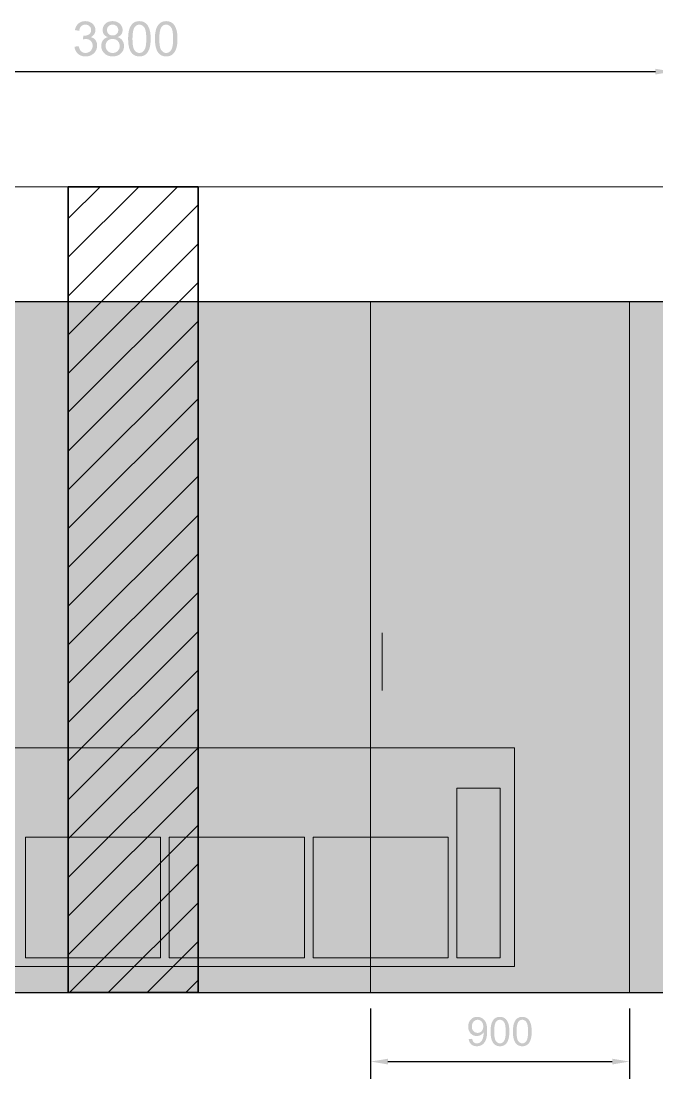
# Model space of a CAD drawing. Header units: millimetres. Extents: x -1336 to 24201, y -1370 to 16142.
# Drawn here: x 16535 to 18745, y -300 to 3375 of the extents above; entities that cross this region are included whole.
import ezdxf

# ---------------------------------------------------------------- set-up
doc = ezdxf.new("R2010")
doc.units = ezdxf.units.MM
for name, color, linetype, lineweight in [('A-COLS', 7, 'Continuous', 35), ('A-DIMS-MM', 7, 'Continuous', 13), ('A-DOOR', 7, 'Continuous', 13), ('A-ELEVATION', 7, 'Continuous', 13), ('A-FURN-VIP', 7, 'Continuous', 13), ('A-WALL-NEW', 7, 'Continuous', 25)]:
    doc.layers.add(name, color=color, linetype=linetype, lineweight=lineweight)

msp = doc.modelspace()

# ---------------------------------------------------------------- hatches: boundary and pattern name
at = {"layer": 'A-COLS'}
h = msp.add_hatch(dxfattribs=at)
h.set_pattern_fill('ANSI31', scale=30)
h.paths.add_polyline_path([(16699, 0), (17150, 0), (17150, 2800), (16699, 2800)])
at = {"layer": 'A-DIMS-MM'}
h = msp.add_hatch(color=7, dxfattribs=at)
h.paths.add_polyline_path([(16720.6, 3286.7), (16735.3, 3288.6), (16735.6, 3287.1), (16736, 3285.6), (16736.4, 3284.2), (16736.8, 3282.8), (16737.2, 3281.5), (16737.7, 3280.2), (16738.2, 3279), (16738.7, 3277.9), (16739.3, 3276.8), (16739.9, 3275.7), (16740.5, 3274.7), (16741.1, 3273.8), (16741.8, 3272.9), (16742.5, 3272.1), (16743.2, 3271.3), (16743.9, 3270.6), (16744.7, 3269.9), (16745.5, 3269.3), (16746.3, 3268.7), (16747.2, 3268.2), (16748, 3267.7), (16748.9, 3267.2), (16749.8, 3266.8), (16750.7, 3266.4), (16751.6, 3266.1), (16752.6, 3265.8), (16753.6, 3265.6), (16754.6, 3265.4), (16755.6, 3265.3), (16756.7, 3265.2), (16757.7, 3265.1), (16758.8, 3265.1), (16760.1, 3265.1), (16761.3, 3265.2), (16762.6, 3265.3), (16763.8, 3265.5), (16765, 3265.8), (16766.1, 3266.1), (16767.3, 3266.4), (16768.4, 3266.9), (16769.5, 3267.3), (16770.5, 3267.9), (16771.6, 3268.5), (16772.6, 3269.1), (16773.6, 3269.8), (16774.5, 3270.6), (16775.4, 3271.4), (16776.4, 3272.3), (16777.2, 3273.2), (16778, 3274.1), (16778.8, 3275.1), (16779.5, 3276.1), (16780.1, 3277.1), (16780.7, 3278.2), (16781.3, 3279.2), (16781.7, 3280.3), (16782.1, 3281.5), (16782.5, 3282.6), (16782.8, 3283.8), (16783.1, 3285), (16783.3, 3286.2), (16783.4, 3287.5), (16783.5, 3288.8), (16783.5, 3290.1), (16783.5, 3291.4), (16783.4, 3292.6), (16783.3, 3293.8), (16783.1, 3295), (16782.9, 3296.1), (16782.6, 3297.2), (16782.3, 3298.3), (16781.9, 3299.4), (16781.4, 3300.4), (16780.9, 3301.4), (16780.4, 3302.4), (16779.8, 3303.3), (16779.1, 3304.3), (16778.4, 3305.2), (16777.7, 3306), (16776.9, 3306.9), (16776, 3307.7), (16775.2, 3308.4), (16774.3, 3309.1), (16773.3, 3309.7), (16772.4, 3310.3), (16771.4, 3310.9), (16770.4, 3311.4), (16769.4, 3311.8), (16768.3, 3312.2), (16767.2, 3312.5), (16766.1, 3312.8), (16764.9, 3313), (16763.7, 3313.2), (16762.5, 3313.3), (16761.3, 3313.4), (16760, 3313.4), (16759, 3313.4), (16757.8, 3313.3), (16756.6, 3313.2), (16755.3, 3313), (16754, 3312.8), (16752.6, 3312.5), (16751.2, 3312.2), (16749.6, 3311.8), (16751.3, 3324.7), (16752, 3324.7), (16752.6, 3324.6), (16753.2, 3324.6), (16753.6, 3324.6), (16754.8, 3324.6), (16756, 3324.7), (16757.1, 3324.7), (16758.2, 3324.9), (16759.3, 3325.1), (16760.4, 3325.3), (16761.5, 3325.5), (16762.6, 3325.8), (16763.6, 3326.1), (16764.7, 3326.5), (16765.7, 3326.9), (16766.7, 3327.3), (16767.7, 3327.8), (16768.7, 3328.3), (16769.6, 3328.9), (16770.6, 3329.5), (16771.5, 3330.1), (16772.4, 3330.8), (16773.1, 3331.5), (16773.9, 3332.3), (16774.6, 3333.1), (16775.2, 3333.9), (16775.7, 3334.8), (16776.2, 3335.7), (16776.7, 3336.7), (16777.1, 3337.7), (16777.4, 3338.8), (16777.6, 3339.8), (16777.9, 3341), (16778, 3342.2), (16778.1, 3343.4), (16778.1, 3344.6), (16778.1, 3345.6), (16778, 3346.6), (16777.9, 3347.6), (16777.8, 3348.5), (16777.6, 3349.4), (16777.3, 3350.3), (16777.1, 3351.2), (16776.7, 3352), (16776.4, 3352.9), (16776, 3353.7), (16775.5, 3354.5), (16775, 3355.2), (16774.5, 3356), (16773.9, 3356.7), (16773.3, 3357.4), (16772.6, 3358.1), (16771.9, 3358.7), (16771.2, 3359.3), (16770.5, 3359.9), (16769.7, 3360.4), (16768.9, 3360.9), (16768.1, 3361.3), (16767.2, 3361.7), (16766.4, 3362), (16765.5, 3362.4), (16764.5, 3362.6), (16763.6, 3362.9), (16762.6, 3363), (16761.6, 3363.2), (16760.6, 3363.3), (16759.5, 3363.4), (16758.5, 3363.4), (16757.4, 3363.4), (16756.4, 3363.3), (16755.3, 3363.2), (16754.4, 3363), (16753.4, 3362.8), (16752.4, 3362.6), (16751.5, 3362.3), (16750.6, 3362), (16749.7, 3361.7), (16748.8, 3361.3), (16748, 3360.8), (16747.2, 3360.3), (16746.4, 3359.8), (16745.6, 3359.2), (16744.9, 3358.6), (16744.1, 3358), (16743.4, 3357.3), (16742.8, 3356.5), (16742.1, 3355.8), (16741.5, 3354.9), (16741, 3354.1), (16740.4, 3353.2), (16739.9, 3352.2), (16739.4, 3351.2), (16739, 3350.2), (16738.6, 3349.1), (16738.2, 3348), (16737.9, 3346.8), (16737.5, 3345.6), (16737.3, 3344.4), (16737, 3343.1), (16736.8, 3341.8), (16722, 3344.4), (16722.4, 3346.2), (16722.8, 3348), (16723.3, 3349.7), (16723.8, 3351.4), (16724.4, 3353), (16725, 3354.6), (16725.7, 3356.1), (16726.5, 3357.5), (16727.3, 3358.9), (16728.1, 3360.3), (16729, 3361.6), (16730, 3362.9), (16731, 3364.1), (16732, 3365.2), (16733.2, 3366.3), (16734.3, 3367.3), (16735.5, 3368.3), (16736.8, 3369.3), (16738.1, 3370.1), (16739.4, 3370.9), (16740.8, 3371.6), (16742.2, 3372.3), (16743.6, 3372.9), (16745.1, 3373.5), (16746.6, 3373.9), (16748.1, 3374.3), (16749.7, 3374.7), (16751.3, 3375), (16753, 3375.2), (16754.7, 3375.4), (16756.4, 3375.5), (16758.1, 3375.5), (16760.6, 3375.4), (16763, 3375.2), (16765.3, 3374.9), (16767.6, 3374.4), (16769.8, 3373.8), (16772, 3373.1), (16774.1, 3372.3), (16776.2, 3371.3), (16778.2, 3370.2), (16780.1, 3369), (16781.9, 3367.7), (16783.5, 3366.3), (16785.1, 3364.8), (16786.4, 3363.2), (16787.7, 3361.5), (16788.9, 3359.8), (16789.9, 3357.9), (16790.8, 3356.1), (16791.5, 3354.2), (16792.2, 3352.3), (16792.6, 3350.3), (16793, 3348.3), (16793.2, 3346.3), (16793.3, 3344.3), (16793.2, 3342.4), (16793, 3340.5), (16792.7, 3338.7), (16792.2, 3336.9), (16791.6, 3335.1), (16790.9, 3333.4), (16790.1, 3331.8), (16789.1, 3330.1), (16788, 3328.6), (16786.7, 3327.1), (16785.4, 3325.7), (16783.9, 3324.4), (16782.3, 3323.2), (16780.6, 3322), (16778.7, 3321), (16776.7, 3320), (16778, 3319.7), (16779.3, 3319.3), (16780.5, 3318.9), (16781.7, 3318.4), (16782.9, 3317.9), (16784, 3317.4), (16785.1, 3316.8), (16786.2, 3316.2), (16787.2, 3315.6), (16788.2, 3314.9), (16789.1, 3314.1), (16790, 3313.3), (16790.9, 3312.5), (16791.7, 3311.7), (16792.5, 3310.7), (16793.3, 3309.8), (16794, 3308.8), (16794.6, 3307.8), (16795.3, 3306.8), (16795.8, 3305.7), (16796.4, 3304.6), (16796.9, 3303.5), (16797.3, 3302.3), (16797.7, 3301.1), (16798, 3299.9), (16798.3, 3298.6), (16798.6, 3297.3), (16798.8, 3296), (16798.9, 3294.7), (16799.1, 3293.3), (16799.1, 3291.9), (16799.2, 3290.4), (16799.1, 3288.5), (16799, 3286.6), (16798.8, 3284.7), (16798.4, 3282.9), (16798, 3281.1), (16797.5, 3279.3), (16797, 3277.6), (16796.3, 3275.9), (16795.5, 3274.3), (16794.7, 3272.7), (16793.7, 3271.1), (16792.7, 3269.6), (16791.6, 3268.1), (16790.4, 3266.6), (16789.1, 3265.2), (16787.7, 3263.8), (16786.2, 3262.5), (16784.7, 3261.2), (16783.2, 3260.1), (16781.6, 3259), (16779.9, 3258), (16778.2, 3257.1), (16776.5, 3256.3), (16774.7, 3255.6), (16772.9, 3255), (16771, 3254.4), (16769.1, 3253.9), (16767.1, 3253.6), (16765.1, 3253.3), (16763, 3253), (16760.9, 3252.9), (16758.7, 3252.9), (16756.8, 3252.9), (16754.9, 3253), (16753, 3253.2), (16751.2, 3253.5), (16749.4, 3253.8), (16747.6, 3254.2), (16745.9, 3254.7), (16744.3, 3255.2), (16742.6, 3255.9), (16741.1, 3256.5), (16739.5, 3257.3), (16738, 3258.2), (16736.6, 3259.1), (16735.2, 3260.1), (16733.8, 3261.1), (16732.5, 3262.3), (16731.2, 3263.5), (16730, 3264.7), (16728.9, 3266), (16727.8, 3267.3), (16726.8, 3268.7), (16725.9, 3270.1), (16725.1, 3271.6), (16724.3, 3273.1), (16723.6, 3274.6), (16722.9, 3276.2), (16722.4, 3277.9), (16721.9, 3279.5), (16721.4, 3281.3), (16721.1, 3283), (16720.8, 3284.8), (16720.6, 3286.7)])
h.paths.add_polyline_path([(16836.4, 3320.1), (16835.3, 3320.5), (16834.2, 3321), (16833.1, 3321.4), (16832.1, 3321.9), (16831.1, 3322.5), (16830.2, 3323), (16829.3, 3323.6), (16828.4, 3324.1), (16827.6, 3324.8), (16826.8, 3325.4), (16826, 3326), (16825.3, 3326.7), (16824.6, 3327.4), (16824, 3328.1), (16823.4, 3328.9), (16822.8, 3329.7), (16821.8, 3331.2), (16820.9, 3332.9), (16820.1, 3334.7), (16819.5, 3336.5), (16819, 3338.4), (16818.7, 3340.4), (16818.5, 3342.4), (16818.4, 3344.5), (16818.4, 3346.2), (16818.5, 3347.8), (16818.7, 3349.3), (16819, 3350.8), (16819.3, 3352.3), (16819.7, 3353.8), (16820.2, 3355.2), (16820.7, 3356.6), (16821.4, 3358), (16822.1, 3359.3), (16822.8, 3360.6), (16823.7, 3361.8), (16824.6, 3363.1), (16825.6, 3364.3), (16826.7, 3365.4), (16827.8, 3366.6), (16829, 3367.6), (16830.3, 3368.7), (16831.6, 3369.6), (16832.9, 3370.5), (16834.3, 3371.3), (16835.7, 3372), (16837.2, 3372.7), (16838.8, 3373.3), (16840.4, 3373.8), (16842, 3374.2), (16843.7, 3374.6), (16845.4, 3374.9), (16847.2, 3375.2), (16849, 3375.4), (16850.9, 3375.5), (16852.9, 3375.5), (16854.8, 3375.5), (16856.7, 3375.3), (16858.5, 3375.2), (16860.3, 3374.9), (16862.1, 3374.6), (16863.8, 3374.2), (16865.4, 3373.7), (16867, 3373.2), (16868.6, 3372.6), (16870.1, 3371.9), (16871.6, 3371.2), (16873, 3370.4), (16874.3, 3369.5), (16875.7, 3368.5), (16876.9, 3367.5), (16878.1, 3366.4), (16879.3, 3365.2), (16880.4, 3364), (16881.4, 3362.8), (16882.3, 3361.6), (16883.2, 3360.3), (16884, 3359), (16884.7, 3357.6), (16885.3, 3356.2), (16885.9, 3354.8), (16886.4, 3353.4), (16886.8, 3351.9), (16887.1, 3350.4), (16887.4, 3348.9), (16887.6, 3347.4), (16887.7, 3345.8), (16887.7, 3344.1), (16887.7, 3342.1), (16887.4, 3340.1), (16887.1, 3338.2), (16886.6, 3336.3), (16886, 3334.6), (16885.3, 3332.8), (16884.4, 3331.2), (16883.3, 3329.6), (16882.8, 3328.8), (16882.2, 3328.1), (16881.5, 3327.4), (16880.9, 3326.7), (16880.2, 3326), (16879.4, 3325.4), (16878.6, 3324.7), (16877.8, 3324.1), (16877, 3323.6), (16876.1, 3323), (16875.2, 3322.4), (16874.2, 3321.9), (16873.2, 3321.4), (16872.2, 3321), (16871.1, 3320.5), (16870, 3320.1), (16871.4, 3319.6), (16872.7, 3319.1), (16874, 3318.6), (16875.2, 3318), (16876.4, 3317.4), (16877.6, 3316.8), (16878.7, 3316.1), (16879.8, 3315.4), (16880.8, 3314.6), (16881.8, 3313.8), (16882.7, 3313), (16883.6, 3312.2), (16884.5, 3311.3), (16885.3, 3310.4), (16886.1, 3309.4), (16886.9, 3308.5), (16887.6, 3307.4), (16888.2, 3306.4), (16888.8, 3305.3), (16889.4, 3304.2), (16889.9, 3303.1), (16890.4, 3302), (16890.8, 3300.8), (16891.2, 3299.7), (16891.5, 3298.4), (16891.8, 3297.2), (16892.1, 3296), (16892.3, 3294.7), (16892.4, 3293.4), (16892.5, 3292), (16892.6, 3290.7), (16892.6, 3289.3), (16892.6, 3287.4), (16892.5, 3285.5), (16892.3, 3283.7), (16892, 3281.9), (16891.6, 3280.2), (16891.1, 3278.4), (16890.5, 3276.8), (16889.9, 3275.1), (16889.2, 3273.5), (16888.4, 3272), (16887.5, 3270.5), (16886.5, 3269), (16885.4, 3267.5), (16884.3, 3266.1), (16883.1, 3264.8), (16881.7, 3263.4), (16880.4, 3262.2), (16878.9, 3261), (16877.4, 3259.9), (16875.9, 3258.8), (16874.3, 3257.9), (16872.6, 3257), (16870.9, 3256.3), (16869.1, 3255.6), (16867.3, 3255), (16865.5, 3254.4), (16863.5, 3254), (16861.5, 3253.6), (16859.5, 3253.3), (16857.4, 3253.1), (16855.3, 3253), (16853.1, 3253), (16850.9, 3253), (16848.8, 3253.1), (16846.7, 3253.3), (16844.6, 3253.6), (16842.7, 3254), (16840.7, 3254.4), (16838.9, 3255), (16837.1, 3255.6), (16835.3, 3256.3), (16833.6, 3257.1), (16831.9, 3257.9), (16830.3, 3258.9), (16828.8, 3259.9), (16827.3, 3261), (16825.8, 3262.2), (16824.4, 3263.5), (16823.1, 3264.8), (16821.9, 3266.2), (16820.7, 3267.6), (16819.7, 3269.1), (16818.7, 3270.6), (16817.8, 3272.1), (16817, 3273.7), (16816.3, 3275.3), (16815.6, 3276.9), (16815.1, 3278.7), (16814.6, 3280.4), (16814.2, 3282.2), (16813.9, 3284), (16813.7, 3285.9), (16813.6, 3287.8), (16813.6, 3289.7), (16813.6, 3291.2), (16813.7, 3292.6), (16813.8, 3294), (16813.9, 3295.3), (16814.1, 3296.7), (16814.4, 3298), (16814.7, 3299.2), (16815, 3300.5), (16815.4, 3301.7), (16815.9, 3302.9), (16816.4, 3304), (16816.9, 3305.1), (16817.5, 3306.2), (16818.1, 3307.3), (16818.8, 3308.3), (16819.5, 3309.3), (16820.3, 3310.3), (16821.1, 3311.2), (16821.9, 3312.1), (16822.8, 3312.9), (16823.7, 3313.8), (16824.7, 3314.5), (16825.7, 3315.3), (16826.7, 3316), (16827.8, 3316.6), (16828.9, 3317.2), (16830, 3317.8), (16831.2, 3318.3), (16832.5, 3318.8), (16833.7, 3319.3), (16835, 3319.7), (16836.4, 3320.1)])
h.paths.add_polyline_path([(16833.5, 3345), (16833.5, 3344), (16833.5, 3343), (16833.6, 3342), (16833.8, 3341), (16834, 3340), (16834.2, 3339.1), (16834.5, 3338.2), (16834.8, 3337.3), (16835.2, 3336.4), (16835.6, 3335.6), (16836, 3334.8), (16836.5, 3334), (16837.1, 3333.3), (16837.7, 3332.5), (16838.3, 3331.8), (16838.9, 3331.1), (16839.6, 3330.5), (16840.4, 3329.9), (16841.1, 3329.3), (16841.9, 3328.8), (16842.7, 3328.3), (16843.5, 3327.8), (16844.4, 3327.4), (16845.2, 3327.1), (16846.1, 3326.8), (16847.1, 3326.5), (16848, 3326.3), (16849, 3326.1), (16850, 3325.9), (16851, 3325.8), (16852.1, 3325.7), (16853.2, 3325.7), (16854.2, 3325.7), (16855.3, 3325.8), (16856.3, 3325.9), (16857.2, 3326.1), (16858.2, 3326.2), (16859.1, 3326.5), (16860, 3326.7), (16860.9, 3327.1), (16861.8, 3327.4), (16862.6, 3327.8), (16863.4, 3328.3), (16864.2, 3328.7), (16865, 3329.3), (16865.7, 3329.8), (16866.4, 3330.4), (16867.1, 3331.1), (16867.8, 3331.8), (16868.4, 3332.5), (16869, 3333.2), (16869.5, 3333.9), (16870, 3334.7), (16870.5, 3335.4), (16870.9, 3336.2), (16871.2, 3337), (16871.5, 3337.9), (16871.8, 3338.7), (16872, 3339.6), (16872.2, 3340.5), (16872.4, 3341.4), (16872.5, 3342.3), (16872.6, 3343.3), (16872.6, 3344.2), (16872.6, 3345.2), (16872.5, 3346.2), (16872.4, 3347.2), (16872.2, 3348.1), (16872, 3349), (16871.8, 3349.9), (16871.5, 3350.8), (16871.2, 3351.7), (16870.8, 3352.5), (16870.4, 3353.3), (16869.9, 3354.1), (16869.4, 3354.9), (16868.9, 3355.7), (16868.3, 3356.4), (16867.7, 3357.2), (16867, 3357.9), (16866.3, 3358.5), (16865.5, 3359.1), (16864.8, 3359.7), (16864, 3360.3), (16863.2, 3360.8), (16862.4, 3361.2), (16861.5, 3361.6), (16860.7, 3362), (16859.8, 3362.3), (16858.9, 3362.6), (16858, 3362.8), (16857, 3363), (16856, 3363.2), (16855.1, 3363.3), (16854, 3363.4), (16853, 3363.4), (16852, 3363.4), (16851, 3363.3), (16850, 3363.2), (16849, 3363), (16848, 3362.8), (16847.1, 3362.6), (16846.2, 3362.3), (16845.3, 3362), (16844.4, 3361.7), (16843.6, 3361.3), (16842.8, 3360.8), (16842, 3360.3), (16841.2, 3359.8), (16840.5, 3359.2), (16839.7, 3358.6), (16839, 3358), (16838.3, 3357.3), (16837.7, 3356.6), (16837.1, 3355.9), (16836.6, 3355.1), (16836.1, 3354.4), (16835.6, 3353.6), (16835.2, 3352.8), (16834.8, 3352), (16834.5, 3351.2), (16834.2, 3350.4), (16834, 3349.5), (16833.8, 3348.7), (16833.6, 3347.8), (16833.5, 3346.9), (16833.5, 3346), (16833.5, 3345)])
h.paths.add_polyline_path([(16828.7, 3289.6), (16828.8, 3288.1), (16828.9, 3286.5), (16829.1, 3285), (16829.5, 3283.4), (16829.9, 3281.9), (16830.4, 3280.4), (16831, 3278.9), (16831.7, 3277.4), (16832.5, 3276), (16833.4, 3274.6), (16834.3, 3273.4), (16835.4, 3272.2), (16836.6, 3271.1), (16837.8, 3270.1), (16839.1, 3269.2), (16840.6, 3268.3), (16842.1, 3267.5), (16843.6, 3266.9), (16845.1, 3266.3), (16846.7, 3265.9), (16848.3, 3265.5), (16849.9, 3265.3), (16851.6, 3265.1), (16853.3, 3265.1), (16854.6, 3265.1), (16855.8, 3265.2), (16857.1, 3265.3), (16858.3, 3265.5), (16859.5, 3265.7), (16860.7, 3266), (16861.8, 3266.4), (16862.9, 3266.8), (16864, 3267.2), (16865, 3267.7), (16866, 3268.3), (16867, 3268.9), (16868, 3269.6), (16868.9, 3270.3), (16869.8, 3271), (16870.7, 3271.9), (16871.5, 3272.7), (16872.3, 3273.6), (16873, 3274.5), (16873.7, 3275.5), (16874.3, 3276.5), (16874.9, 3277.5), (16875.4, 3278.5), (16875.9, 3279.6), (16876.3, 3280.7), (16876.6, 3281.8), (16876.9, 3282.9), (16877.1, 3284.1), (16877.3, 3285.3), (16877.5, 3286.6), (16877.5, 3287.8), (16877.6, 3289.1), (16877.5, 3290.4), (16877.5, 3291.7), (16877.3, 3293), (16877.1, 3294.2), (16876.9, 3295.4), (16876.6, 3296.6), (16876.2, 3297.7), (16875.8, 3298.9), (16875.3, 3299.9), (16874.8, 3301), (16874.2, 3302), (16873.6, 3303), (16872.9, 3304), (16872.2, 3304.9), (16871.3, 3305.8), (16870.5, 3306.7), (16869.6, 3307.6), (16868.7, 3308.4), (16867.7, 3309.1), (16866.7, 3309.8), (16865.7, 3310.4), (16864.7, 3311), (16863.6, 3311.5), (16862.5, 3312), (16861.4, 3312.4), (16860.2, 3312.7), (16859.1, 3313), (16857.9, 3313.3), (16856.6, 3313.4), (16855.4, 3313.6), (16854.1, 3313.7), (16852.8, 3313.7), (16851.5, 3313.7), (16850.2, 3313.6), (16849, 3313.4), (16847.8, 3313.3), (16846.6, 3313), (16845.5, 3312.7), (16844.4, 3312.4), (16843.3, 3312), (16842.2, 3311.5), (16841.2, 3311), (16840.2, 3310.4), (16839.2, 3309.8), (16838.2, 3309.2), (16837.3, 3308.4), (16836.4, 3307.6), (16835.5, 3306.8), (16834.7, 3305.9), (16833.9, 3305), (16833.2, 3304.1), (16832.5, 3303.2), (16831.9, 3302.2), (16831.4, 3301.2), (16830.9, 3300.1), (16830.4, 3299.1), (16830, 3298), (16829.7, 3296.9), (16829.4, 3295.7), (16829.1, 3294.6), (16828.9, 3293.4), (16828.8, 3292.1), (16828.7, 3290.9), (16828.7, 3289.6)])
h.paths.add_polyline_path([(16907, 3314.2), (16907, 3316.8), (16907, 3319.4), (16907.1, 3321.9), (16907.2, 3324.3), (16907.4, 3326.7), (16907.6, 3329), (16907.8, 3331.2), (16908.1, 3333.4), (16908.3, 3335.5), (16908.7, 3337.5), (16909, 3339.5), (16909.4, 3341.4), (16909.8, 3343.3), (16910.3, 3345.1), (16910.8, 3346.8), (16911.3, 3348.4), (16911.9, 3350), (16912.5, 3351.6), (16913.1, 3353.1), (16913.8, 3354.6), (16914.5, 3356), (16915.2, 3357.3), (16916, 3358.7), (16916.8, 3359.9), (16917.6, 3361.2), (16918.5, 3362.3), (16919.4, 3363.5), (16920.3, 3364.6), (16921.3, 3365.6), (16922.3, 3366.6), (16923.3, 3367.5), (16924.4, 3368.5), (16925.4, 3369.3), (16926.6, 3370.1), (16927.7, 3370.8), (16928.9, 3371.5), (16930.2, 3372.2), (16931.5, 3372.7), (16932.8, 3373.3), (16934.1, 3373.7), (16935.5, 3374.1), (16936.9, 3374.5), (16938.3, 3374.8), (16939.8, 3375.1), (16941.3, 3375.2), (16942.9, 3375.4), (16944.5, 3375.5), (16946.1, 3375.5), (16948.5, 3375.4), (16950.8, 3375.2), (16953, 3374.9), (16955.2, 3374.5), (16957.2, 3374), (16959.2, 3373.3), (16961.2, 3372.5), (16963, 3371.6), (16964.8, 3370.6), (16966.5, 3369.4), (16968.1, 3368.2), (16969.7, 3366.9), (16971.1, 3365.4), (16972.5, 3363.8), (16973.8, 3362.2), (16975.1, 3360.4), (16976.2, 3358.5), (16977.3, 3356.5), (16978.3, 3354.4), (16979.3, 3352.3), (16980.2, 3350), (16981, 3347.6), (16981.8, 3345.1), (16982.5, 3342.5), (16982.8, 3341.2), (16983.1, 3339.8), (16983.4, 3338.3), (16983.7, 3336.8), (16983.9, 3335.3), (16984.2, 3333.6), (16984.4, 3331.9), (16984.5, 3330.2), (16984.7, 3328.4), (16984.8, 3326.5), (16984.9, 3324.6), (16985, 3322.6), (16985.1, 3320.6), (16985.2, 3318.5), (16985.2, 3316.4), (16985.2, 3314.2), (16985.2, 3311.6), (16985.1, 3309), (16985.1, 3306.5), (16984.9, 3304.1), (16984.8, 3301.8), (16984.6, 3299.5), (16984.4, 3297.3), (16984.1, 3295.1), (16983.8, 3293), (16983.5, 3291), (16983.2, 3289), (16982.8, 3287.1), (16982.3, 3285.2), (16981.9, 3283.5), (16981.4, 3281.7), (16980.9, 3280.1), (16980.3, 3278.5), (16979.7, 3276.9), (16979.1, 3275.4), (16978.4, 3274), (16977.7, 3272.6), (16977, 3271.2), (16976.3, 3269.9), (16975.5, 3268.6), (16974.6, 3267.4), (16973.8, 3266.2), (16972.9, 3265), (16971.9, 3263.9), (16971, 3262.9), (16970, 3261.9), (16969, 3260.9), (16967.9, 3260), (16966.8, 3259.2), (16965.7, 3258.4), (16964.5, 3257.6), (16963.3, 3256.9), (16962.1, 3256.3), (16960.8, 3255.7), (16959.5, 3255.2), (16958.1, 3254.7), (16956.7, 3254.3), (16955.3, 3253.9), (16953.9, 3253.6), (16952.4, 3253.4), (16950.9, 3253.2), (16949.3, 3253.1), (16947.7, 3253), (16946.1, 3253), (16943.9, 3253), (16941.9, 3253.1), (16939.8, 3253.4), (16937.9, 3253.7), (16936, 3254.2), (16934.1, 3254.7), (16932.3, 3255.3), (16930.6, 3256.1), (16928.9, 3256.9), (16927.3, 3257.8), (16925.7, 3258.8), (16924.2, 3260), (16922.8, 3261.2), (16921.4, 3262.5), (16920.1, 3263.9), (16918.8, 3265.4), (16918.1, 3266.4), (16917.4, 3267.3), (16916.7, 3268.4), (16916, 3269.4), (16915.4, 3270.5), (16914.8, 3271.7), (16914.2, 3272.9), (16913.6, 3274.1), (16913.1, 3275.3), (16912.6, 3276.6), (16912.1, 3277.9), (16911.6, 3279.3), (16911.1, 3280.7), (16910.7, 3282.1), (16910.3, 3283.6), (16909.9, 3285.1), (16909.6, 3286.6), (16909.2, 3288.2), (16908.9, 3289.8), (16908.6, 3291.5), (16908.4, 3293.2), (16908.1, 3294.9), (16907.9, 3296.7), (16907.7, 3298.5), (16907.5, 3300.3), (16907.4, 3302.2), (16907.2, 3304.1), (16907.1, 3306), (16907.1, 3308), (16907, 3310), (16907, 3312.1), (16907, 3314.2)])
h.paths.add_polyline_path([(16922.1, 3314.2), (16922.1, 3312.4), (16922.1, 3310.6), (16922.2, 3308.8), (16922.2, 3307.1), (16922.3, 3305.4), (16922.3, 3303.8), (16922.4, 3302.2), (16922.5, 3300.6), (16922.6, 3299.1), (16922.8, 3297.6), (16922.9, 3296.2), (16923.1, 3294.8), (16923.2, 3293.4), (16923.4, 3292.1), (16923.6, 3290.8), (16923.8, 3289.6), (16924.1, 3288.4), (16924.3, 3287.2), (16924.5, 3286.1), (16924.8, 3285), (16925.1, 3283.9), (16925.4, 3282.9), (16925.7, 3281.9), (16926, 3281), (16926.3, 3280.1), (16926.7, 3279.2), (16927, 3278.4), (16927.4, 3277.6), (16927.8, 3276.9), (16928.2, 3276.1), (16928.6, 3275.5), (16929, 3274.8), (16929.9, 3273.7), (16930.8, 3272.6), (16931.7, 3271.5), (16932.7, 3270.6), (16933.7, 3269.7), (16934.7, 3268.9), (16935.7, 3268.2), (16936.7, 3267.5), (16937.8, 3266.9), (16938.9, 3266.4), (16940.1, 3266), (16941.2, 3265.7), (16942.4, 3265.4), (16943.6, 3265.2), (16944.8, 3265.1), (16946.1, 3265.1), (16947.3, 3265.1), (16948.6, 3265.2), (16949.8, 3265.4), (16951, 3265.7), (16952.1, 3266), (16953.2, 3266.4), (16954.3, 3266.9), (16955.4, 3267.5), (16956.5, 3268.2), (16957.5, 3268.9), (16958.5, 3269.7), (16959.5, 3270.6), (16960.4, 3271.6), (16961.4, 3272.6), (16962.3, 3273.7), (16963.2, 3274.9), (16963.6, 3275.5), (16964, 3276.2), (16964.4, 3276.9), (16964.8, 3277.7), (16965.1, 3278.4), (16965.5, 3279.3), (16965.8, 3280.1), (16966.2, 3281), (16966.5, 3282), (16966.8, 3282.9), (16967.1, 3284), (16967.4, 3285), (16967.6, 3286.1), (16967.9, 3287.2), (16968.1, 3288.4), (16968.3, 3289.6), (16968.5, 3290.9), (16968.7, 3292.2), (16968.9, 3293.5), (16969.1, 3294.8), (16969.3, 3296.2), (16969.4, 3297.7), (16969.5, 3299.2), (16969.6, 3300.7), (16969.7, 3302.2), (16969.8, 3303.8), (16969.9, 3305.5), (16970, 3307.1), (16970, 3308.8), (16970, 3310.6), (16970.1, 3312.4), (16970.1, 3314.2), (16970.1, 3316), (16970, 3317.8), (16970, 3319.6), (16970, 3321.3), (16969.9, 3323), (16969.8, 3324.6), (16969.7, 3326.2), (16969.6, 3327.8), (16969.5, 3329.3), (16969.4, 3330.8), (16969.3, 3332.2), (16969.1, 3333.6), (16968.9, 3335), (16968.7, 3336.3), (16968.5, 3337.6), (16968.3, 3338.8), (16968.1, 3340.1), (16967.9, 3341.2), (16967.6, 3342.4), (16967.4, 3343.5), (16967.1, 3344.5), (16966.8, 3345.5), (16966.5, 3346.5), (16966.2, 3347.4), (16965.8, 3348.3), (16965.5, 3349.2), (16965.1, 3350), (16964.8, 3350.8), (16964.4, 3351.6), (16964, 3352.3), (16963.6, 3352.9), (16963.2, 3353.6), (16962.3, 3354.7), (16961.4, 3355.8), (16960.4, 3356.9), (16959.5, 3357.8), (16958.5, 3358.7), (16957.5, 3359.5), (16956.4, 3360.2), (16955.4, 3360.9), (16954.3, 3361.4), (16953.2, 3361.9), (16952, 3362.3), (16950.9, 3362.7), (16949.7, 3363), (16948.4, 3363.1), (16947.2, 3363.3), (16945.9, 3363.3), (16944.7, 3363.3), (16943.4, 3363.2), (16942.3, 3363), (16941.1, 3362.8), (16940, 3362.5), (16938.9, 3362.1), (16937.8, 3361.6), (16936.8, 3361.1), (16935.8, 3360.6), (16934.8, 3359.9), (16933.9, 3359.2), (16933, 3358.5), (16932.1, 3357.6), (16931.3, 3356.7), (16930.5, 3355.7), (16929.7, 3354.7), (16928.8, 3353.3), (16927.9, 3351.7), (16927.1, 3349.9), (16926.4, 3348.1), (16925.7, 3346), (16925.1, 3343.9), (16924.5, 3341.5), (16924, 3339.1), (16923.6, 3336.5), (16923.2, 3333.7), (16922.8, 3330.8), (16922.6, 3327.8), (16922.4, 3324.6), (16922.2, 3321.3), (16922.1, 3317.8), (16922.1, 3314.2)])
h.paths.add_polyline_path([(17000.2, 3314.2), (17000.2, 3316.8), (17000.3, 3319.4), (17000.3, 3321.9), (17000.5, 3324.3), (17000.6, 3326.7), (17000.8, 3329), (17001, 3331.2), (17001.3, 3333.4), (17001.6, 3335.5), (17001.9, 3337.5), (17002.3, 3339.5), (17002.7, 3341.4), (17003.1, 3343.3), (17003.5, 3345.1), (17004, 3346.8), (17004.6, 3348.4), (17005.1, 3350), (17005.7, 3351.6), (17006.4, 3353.1), (17007, 3354.6), (17007.7, 3356), (17008.5, 3357.3), (17009.2, 3358.7), (17010, 3359.9), (17010.8, 3361.2), (17011.7, 3362.3), (17012.6, 3363.5), (17013.5, 3364.6), (17014.5, 3365.6), (17015.5, 3366.6), (17016.5, 3367.5), (17017.6, 3368.5), (17018.7, 3369.3), (17019.8, 3370.1), (17021, 3370.8), (17022.2, 3371.5), (17023.4, 3372.2), (17024.7, 3372.7), (17026, 3373.3), (17027.3, 3373.7), (17028.7, 3374.1), (17030.1, 3374.5), (17031.6, 3374.8), (17033, 3375.1), (17034.6, 3375.2), (17036.1, 3375.4), (17037.7, 3375.5), (17039.3, 3375.5), (17041.7, 3375.4), (17044, 3375.2), (17046.2, 3374.9), (17048.4, 3374.5), (17050.5, 3374), (17052.5, 3373.3), (17054.4, 3372.5), (17056.3, 3371.6), (17058, 3370.6), (17059.7, 3369.4), (17061.4, 3368.2), (17062.9, 3366.9), (17064.4, 3365.4), (17065.8, 3363.8), (17067.1, 3362.2), (17068.3, 3360.4), (17069.4, 3358.5), (17070.5, 3356.5), (17071.6, 3354.4), (17072.5, 3352.3), (17073.4, 3350), (17074.3, 3347.6), (17075, 3345.1), (17075.7, 3342.5), (17076.1, 3341.2), (17076.4, 3339.8), (17076.7, 3338.3), (17076.9, 3336.8), (17077.2, 3335.3), (17077.4, 3333.6), (17077.6, 3331.9), (17077.8, 3330.2), (17077.9, 3328.4), (17078.1, 3326.5), (17078.2, 3324.6), (17078.3, 3322.6), (17078.3, 3320.6), (17078.4, 3318.5), (17078.4, 3316.4), (17078.4, 3314.2), (17078.4, 3311.6), (17078.4, 3309), (17078.3, 3306.5), (17078.2, 3304.1), (17078, 3301.8), (17077.8, 3299.5), (17077.6, 3297.3), (17077.4, 3295.1), (17077.1, 3293), (17076.8, 3291), (17076.4, 3289), (17076, 3287.1), (17075.6, 3285.2), (17075.1, 3283.5), (17074.6, 3281.7), (17074.1, 3280.1), (17073.5, 3278.5), (17073, 3276.9), (17072.3, 3275.4), (17071.7, 3274), (17071, 3272.6), (17070.2, 3271.2), (17069.5, 3269.9), (17068.7, 3268.6), (17067.9, 3267.4), (17067, 3266.2), (17066.1, 3265), (17065.2, 3263.9), (17064.2, 3262.9), (17063.2, 3261.9), (17062.2, 3260.9), (17061.1, 3260), (17060, 3259.2), (17058.9, 3258.4), (17057.7, 3257.6), (17056.5, 3256.9), (17055.3, 3256.3), (17054, 3255.7), (17052.7, 3255.2), (17051.4, 3254.7), (17050, 3254.3), (17048.6, 3253.9), (17047.1, 3253.6), (17045.6, 3253.4), (17044.1, 3253.2), (17042.5, 3253.1), (17040.9, 3253), (17039.3, 3253), (17037.2, 3253), (17035.1, 3253.1), (17033.1, 3253.4), (17031.1, 3253.7), (17029.2, 3254.2), (17027.4, 3254.7), (17025.6, 3255.3), (17023.8, 3256.1), (17022.2, 3256.9), (17020.5, 3257.8), (17019, 3258.8), (17017.5, 3260), (17016, 3261.2), (17014.7, 3262.5), (17013.3, 3263.9), (17012.1, 3265.4), (17011.3, 3266.4), (17010.6, 3267.3), (17009.9, 3268.4), (17009.3, 3269.4), (17008.6, 3270.5), (17008, 3271.7), (17007.4, 3272.9), (17006.9, 3274.1), (17006.3, 3275.3), (17005.8, 3276.6), (17005.3, 3277.9), (17004.8, 3279.3), (17004.4, 3280.7), (17003.9, 3282.1), (17003.5, 3283.6), (17003.2, 3285.1), (17002.8, 3286.6), (17002.5, 3288.2), (17002.1, 3289.8), (17001.9, 3291.5), (17001.6, 3293.2), (17001.4, 3294.9), (17001.1, 3296.7), (17000.9, 3298.5), (17000.8, 3300.3), (17000.6, 3302.2), (17000.5, 3304.1), (17000.4, 3306), (17000.3, 3308), (17000.2, 3310), (17000.2, 3312.1), (17000.2, 3314.2)])
h.paths.add_polyline_path([(17015.3, 3314.2), (17015.3, 3312.4), (17015.4, 3310.6), (17015.4, 3308.8), (17015.4, 3307.1), (17015.5, 3305.4), (17015.6, 3303.8), (17015.7, 3302.2), (17015.8, 3300.6), (17015.9, 3299.1), (17016, 3297.6), (17016.2, 3296.2), (17016.3, 3294.8), (17016.5, 3293.4), (17016.7, 3292.1), (17016.9, 3290.8), (17017.1, 3289.6), (17017.3, 3288.4), (17017.5, 3287.2), (17017.8, 3286.1), (17018, 3285), (17018.3, 3283.9), (17018.6, 3282.9), (17018.9, 3281.9), (17019.2, 3281), (17019.6, 3280.1), (17019.9, 3279.2), (17020.3, 3278.4), (17020.6, 3277.6), (17021, 3276.9), (17021.4, 3276.1), (17021.8, 3275.5), (17022.3, 3274.8), (17023.1, 3273.7), (17024, 3272.6), (17025, 3271.5), (17025.9, 3270.6), (17026.9, 3269.7), (17027.9, 3268.9), (17028.9, 3268.2), (17030, 3267.5), (17031.1, 3266.9), (17032.2, 3266.4), (17033.3, 3266), (17034.4, 3265.7), (17035.6, 3265.4), (17036.8, 3265.2), (17038.1, 3265.1), (17039.3, 3265.1), (17040.6, 3265.1), (17041.8, 3265.2), (17043, 3265.4), (17044.2, 3265.7), (17045.3, 3266), (17046.5, 3266.4), (17047.6, 3266.9), (17048.7, 3267.5), (17049.7, 3268.2), (17050.7, 3268.9), (17051.7, 3269.7), (17052.7, 3270.6), (17053.7, 3271.6), (17054.6, 3272.6), (17055.5, 3273.7), (17056.4, 3274.9), (17056.8, 3275.5), (17057.2, 3276.2), (17057.6, 3276.9), (17058, 3277.7), (17058.4, 3278.4), (17058.7, 3279.3), (17059.1, 3280.1), (17059.4, 3281), (17059.7, 3282), (17060, 3282.9), (17060.3, 3284), (17060.6, 3285), (17060.9, 3286.1), (17061.1, 3287.2), (17061.3, 3288.4), (17061.6, 3289.6), (17061.8, 3290.9), (17062, 3292.2), (17062.2, 3293.5), (17062.3, 3294.8), (17062.5, 3296.2), (17062.6, 3297.7), (17062.8, 3299.2), (17062.9, 3300.7), (17063, 3302.2), (17063.1, 3303.8), (17063.1, 3305.5), (17063.2, 3307.1), (17063.2, 3308.8), (17063.3, 3310.6), (17063.3, 3312.4), (17063.3, 3314.2), (17063.3, 3316), (17063.3, 3317.8), (17063.2, 3319.6), (17063.2, 3321.3), (17063.1, 3323), (17063.1, 3324.6), (17063, 3326.2), (17062.9, 3327.8), (17062.8, 3329.3), (17062.6, 3330.8), (17062.5, 3332.2), (17062.3, 3333.6), (17062.2, 3335), (17062, 3336.3), (17061.8, 3337.6), (17061.6, 3338.8), (17061.3, 3340.1), (17061.1, 3341.2), (17060.9, 3342.4), (17060.6, 3343.5), (17060.3, 3344.5), (17060, 3345.5), (17059.7, 3346.5), (17059.4, 3347.4), (17059.1, 3348.3), (17058.7, 3349.2), (17058.4, 3350), (17058, 3350.8), (17057.6, 3351.6), (17057.2, 3352.3), (17056.8, 3352.9), (17056.4, 3353.6), (17055.5, 3354.7), (17054.6, 3355.8), (17053.7, 3356.9), (17052.7, 3357.8), (17051.7, 3358.7), (17050.7, 3359.5), (17049.7, 3360.2), (17048.6, 3360.9), (17047.5, 3361.4), (17046.4, 3361.9), (17045.3, 3362.3), (17044.1, 3362.7), (17042.9, 3363), (17041.7, 3363.1), (17040.4, 3363.3), (17039.2, 3363.3), (17037.9, 3363.3), (17036.7, 3363.2), (17035.5, 3363), (17034.3, 3362.8), (17033.2, 3362.5), (17032.1, 3362.1), (17031.1, 3361.6), (17030, 3361.1), (17029, 3360.6), (17028.1, 3359.9), (17027.1, 3359.2), (17026.2, 3358.5), (17025.4, 3357.6), (17024.5, 3356.7), (17023.7, 3355.7), (17022.9, 3354.7), (17022, 3353.3), (17021.2, 3351.7), (17020.4, 3349.9), (17019.6, 3348.1), (17018.9, 3346), (17018.3, 3343.9), (17017.7, 3341.5), (17017.2, 3339.1), (17016.8, 3336.5), (17016.4, 3333.7), (17016.1, 3330.8), (17015.8, 3327.8), (17015.6, 3324.6), (17015.5, 3321.3), (17015.4, 3317.8), (17015.3, 3314.2)])
h = msp.add_hatch(color=7, dxfattribs=at)
h.paths.add_polyline_path([(18091.1, -161.9), (18102.9, -160.8), (18103.1, -161.8), (18103.3, -162.8), (18103.6, -163.7), (18103.8, -164.7), (18104.1, -165.5), (18104.4, -166.4), (18104.7, -167.2), (18105.1, -168), (18105.5, -168.7), (18105.8, -169.4), (18106.3, -170.1), (18106.7, -170.7), (18107.1, -171.3), (18107.6, -171.8), (18108.1, -172.4), (18108.6, -172.9), (18109.7, -173.7), (18110.9, -174.5), (18112.1, -175.1), (18113.5, -175.7), (18114.8, -176.1), (18116.3, -176.4), (18117.9, -176.6), (18119.5, -176.6), (18120.9, -176.6), (18122.2, -176.4), (18123.5, -176.2), (18124.8, -176), (18126, -175.6), (18127.2, -175.2), (18128.3, -174.6), (18129.4, -174), (18130.4, -173.3), (18131.4, -172.6), (18132.4, -171.8), (18133.3, -171), (18134.1, -170.1), (18134.9, -169.2), (18135.7, -168.1), (18136.4, -167.1), (18137.1, -166), (18137.7, -164.7), (18138.3, -163.4), (18138.9, -162), (18139.5, -160.5), (18140, -158.9), (18140.5, -157.2), (18141, -155.4), (18141.4, -153.5), (18141.8, -151.7), (18142.1, -149.8), (18142.3, -148), (18142.5, -146.1), (18142.7, -144.2), (18142.8, -142.3), (18142.8, -140.4), (18142.8, -139.9), (18142.8, -139.4), (18142.8, -138.7), (18142.7, -137.9), (18141.8, -139.4), (18140.7, -140.7), (18139.6, -142), (18138.4, -143.2), (18137.1, -144.4), (18135.7, -145.5), (18134.2, -146.5), (18132.7, -147.4), (18131.1, -148.3), (18129.4, -149), (18127.7, -149.7), (18126, -150.2), (18124.3, -150.6), (18122.5, -150.9), (18120.7, -151), (18118.9, -151.1), (18117.3, -151.1), (18115.8, -151), (18114.3, -150.8), (18112.9, -150.5), (18111.5, -150.2), (18110.1, -149.8), (18108.7, -149.4), (18107.4, -148.8), (18106.1, -148.2), (18104.8, -147.6), (18103.6, -146.8), (18102.4, -146), (18101.2, -145.2), (18100.1, -144.2), (18098.9, -143.2), (18097.9, -142.1), (18096.8, -140.9), (18095.8, -139.8), (18094.9, -138.5), (18094.1, -137.2), (18093.3, -135.9), (18092.6, -134.5), (18092, -133.1), (18091.4, -131.7), (18090.9, -130.2), (18090.5, -128.6), (18090.1, -127), (18089.8, -125.4), (18089.6, -123.7), (18089.4, -122), (18089.3, -120.2), (18089.3, -118.4), (18089.3, -116.5), (18089.4, -114.6), (18089.6, -112.9), (18089.8, -111.1), (18090.1, -109.4), (18090.5, -107.8), (18091, -106.2), (18091.5, -104.6), (18092.1, -103.1), (18092.8, -101.7), (18093.5, -100.2), (18094.3, -98.9), (18095.2, -97.6), (18096.1, -96.3), (18097.1, -95.1), (18098.2, -93.9), (18099.4, -92.7), (18100.5, -91.7), (18101.7, -90.7), (18103, -89.8), (18104.3, -89), (18105.6, -88.2), (18106.9, -87.5), (18108.3, -86.9), (18109.8, -86.4), (18111.2, -85.9), (18112.7, -85.5), (18114.2, -85.2), (18115.8, -84.9), (18117.4, -84.7), (18119, -84.6), (18120.7, -84.6), (18121.9, -84.6), (18123.1, -84.7), (18124.3, -84.8), (18125.5, -84.9), (18126.6, -85.1), (18127.8, -85.3), (18128.9, -85.6), (18130, -85.9), (18131.1, -86.3), (18132.2, -86.6), (18133.3, -87.1), (18134.4, -87.5), (18135.5, -88.1), (18136.5, -88.6), (18137.5, -89.2), (18138.5, -89.8), (18139.5, -90.5), (18140.5, -91.2), (18141.4, -92), (18142.3, -92.7), (18143.2, -93.6), (18144.1, -94.4), (18144.9, -95.3), (18145.7, -96.2), (18146.4, -97.2), (18147.1, -98.2), (18147.8, -99.2), (18148.5, -100.2), (18149.1, -101.3), (18149.7, -102.5), (18150.3, -103.6), (18150.8, -104.8), (18151.3, -106.1), (18151.8, -107.4), (18152.2, -108.8), (18152.7, -110.2), (18153, -111.7), (18153.4, -113.3), (18153.7, -115), (18154, -116.7), (18154.2, -118.5), (18154.4, -120.4), (18154.6, -122.3), (18154.8, -124.3), (18154.9, -126.4), (18154.9, -128.5), (18155, -130.7), (18155, -133), (18155, -135.3), (18154.9, -137.6), (18154.9, -139.9), (18154.8, -142), (18154.6, -144.2), (18154.4, -146.2), (18154.2, -148.2), (18154, -150.2), (18153.7, -152), (18153.4, -153.9), (18153, -155.6), (18152.7, -157.3), (18152.3, -158.9), (18151.8, -160.5), (18151.4, -162), (18150.9, -163.5), (18150.3, -164.9), (18149.7, -166.2), (18149.1, -167.5), (18148.5, -168.8), (18147.9, -170), (18147.2, -171.2), (18146.4, -172.4), (18145.7, -173.5), (18144.9, -174.5), (18144.1, -175.6), (18143.2, -176.5), (18142.3, -177.5), (18141.4, -178.4), (18140.5, -179.2), (18139.5, -180), (18138.5, -180.8), (18137.4, -181.5), (18136.4, -182.2), (18135.3, -182.8), (18134.2, -183.4), (18133.1, -183.9), (18131.9, -184.4), (18130.7, -184.8), (18129.5, -185.2), (18128.3, -185.6), (18127.1, -185.9), (18125.8, -186.1), (18124.6, -186.3), (18123.2, -186.5), (18121.9, -186.6), (18120.6, -186.7), (18119.2, -186.7), (18117.8, -186.7), (18116.3, -186.6), (18115, -186.5), (18113.6, -186.3), (18112.3, -186.1), (18111, -185.8), (18109.8, -185.5), (18108.5, -185.1), (18107.4, -184.6), (18106.2, -184.2), (18105.1, -183.6), (18104, -183), (18103, -182.4), (18102, -181.7), (18101, -181), (18100, -180.2), (18099.1, -179.4), (18098.3, -178.5), (18097.5, -177.6), (18096.7, -176.6), (18096, -175.6), (18095.3, -174.6), (18094.7, -173.5), (18094.1, -172.4), (18093.5, -171.2), (18093.1, -170), (18092.6, -168.7), (18092.2, -167.4), (18091.9, -166.1), (18091.6, -164.7), (18091.3, -163.3), (18091.1, -161.9)])
h.paths.add_polyline_path([(18141.4, -117.7), (18141.3, -116.4), (18141.3, -115.2), (18141.2, -113.9), (18141, -112.7), (18140.8, -111.6), (18140.6, -110.4), (18140.3, -109.3), (18140, -108.3), (18139.6, -107.2), (18139.2, -106.2), (18138.7, -105.3), (18138.2, -104.3), (18137.7, -103.4), (18137.1, -102.6), (18136.4, -101.8), (18135.7, -101), (18135, -100.2), (18134.3, -99.5), (18133.6, -98.9), (18132.8, -98.2), (18132, -97.7), (18131.2, -97.2), (18130.4, -96.7), (18129.5, -96.3), (18128.7, -95.9), (18127.8, -95.6), (18126.9, -95.4), (18126, -95.1), (18125.1, -95), (18124.1, -94.9), (18123.2, -94.8), (18122.2, -94.8), (18121.2, -94.8), (18120.2, -94.9), (18119.2, -95), (18118.2, -95.2), (18117.3, -95.4), (18116.4, -95.7), (18115.4, -96), (18114.5, -96.4), (18113.7, -96.9), (18112.8, -97.4), (18111.9, -97.9), (18111.1, -98.5), (18110.3, -99.2), (18109.5, -99.9), (18108.7, -100.6), (18107.9, -101.4), (18107.2, -102.3), (18106.5, -103.2), (18105.9, -104.1), (18105.3, -105), (18104.7, -106), (18104.2, -107), (18103.8, -108), (18103.4, -109.1), (18103, -110.2), (18102.7, -111.3), (18102.5, -112.5), (18102.3, -113.7), (18102.1, -114.9), (18102, -116.2), (18101.9, -117.5), (18101.9, -118.8), (18101.9, -119.9), (18102, -121.1), (18102.1, -122.2), (18102.2, -123.3), (18102.4, -124.4), (18102.7, -125.4), (18103, -126.4), (18103.3, -127.4), (18103.7, -128.4), (18104.1, -129.3), (18104.6, -130.2), (18105.1, -131.1), (18105.7, -131.9), (18106.3, -132.7), (18106.9, -133.5), (18107.6, -134.3), (18108.4, -135), (18109.1, -135.7), (18109.9, -136.3), (18110.7, -136.9), (18111.5, -137.4), (18112.3, -137.9), (18113.2, -138.4), (18114.1, -138.8), (18115, -139.1), (18115.9, -139.4), (18116.8, -139.7), (18117.8, -139.9), (18118.8, -140), (18119.8, -140.2), (18120.8, -140.2), (18121.9, -140.3), (18122.9, -140.2), (18123.9, -140.2), (18125, -140), (18125.9, -139.9), (18126.9, -139.7), (18127.8, -139.4), (18128.7, -139.1), (18129.6, -138.8), (18130.5, -138.4), (18131.3, -137.9), (18132.2, -137.4), (18132.9, -136.9), (18133.7, -136.3), (18134.5, -135.7), (18135.2, -135), (18135.9, -134.3), (18136.5, -133.5), (18137.2, -132.7), (18137.7, -131.9), (18138.3, -131), (18138.8, -130.1), (18139.2, -129.2), (18139.6, -128.2), (18140, -127.2), (18140.3, -126.1), (18140.6, -125), (18140.8, -123.9), (18141, -122.7), (18141.2, -121.5), (18141.3, -120.3), (18141.3, -119), (18141.4, -117.7)])
h.paths.add_polyline_path([(18167, -135.7), (18167, -133.5), (18167, -131.4), (18167.1, -129.3), (18167.2, -127.2), (18167.3, -125.3), (18167.5, -123.4), (18167.6, -121.5), (18167.9, -119.7), (18168.1, -117.9), (18168.4, -116.2), (18168.7, -114.6), (18169, -113), (18169.4, -111.4), (18169.7, -109.9), (18170.2, -108.5), (18170.6, -107.1), (18171.1, -105.8), (18171.6, -104.5), (18172.1, -103.3), (18172.6, -102), (18173.2, -100.9), (18173.8, -99.7), (18174.5, -98.6), (18175.1, -97.6), (18175.8, -96.5), (18176.5, -95.6), (18177.3, -94.6), (18178.1, -93.7), (18178.9, -92.8), (18179.7, -92), (18180.6, -91.2), (18181.4, -90.5), (18182.4, -89.7), (18183.3, -89.1), (18184.3, -88.5), (18185.3, -87.9), (18186.3, -87.4), (18187.4, -86.9), (18188.5, -86.4), (18189.6, -86.1), (18190.7, -85.7), (18191.9, -85.4), (18193.1, -85.2), (18194.3, -85), (18195.6, -84.8), (18196.9, -84.7), (18198.2, -84.6), (18199.6, -84.6), (18201.5, -84.6), (18203.5, -84.8), (18205.3, -85), (18207.1, -85.4), (18208.8, -85.9), (18210.5, -86.4), (18212.1, -87.1), (18213.7, -87.8), (18215.2, -88.7), (18216.6, -89.6), (18217.9, -90.7), (18219.2, -91.8), (18220.4, -93), (18221.6, -94.3), (18222.7, -95.7), (18223.7, -97.2), (18224.7, -98.7), (18225.6, -100.4), (18226.4, -102.1), (18227.2, -103.9), (18228, -105.8), (18228.7, -107.8), (18229.3, -109.9), (18229.9, -112), (18230.2, -113.2), (18230.4, -114.3), (18230.7, -115.5), (18230.9, -116.8), (18231.1, -118.1), (18231.3, -119.5), (18231.5, -120.9), (18231.6, -122.3), (18231.7, -123.8), (18231.8, -125.4), (18231.9, -127), (18232, -128.6), (18232.1, -130.3), (18232.1, -132.1), (18232.2, -133.8), (18232.2, -135.7), (18232.1, -137.9), (18232.1, -140), (18232, -142), (18231.9, -144.1), (18231.8, -146), (18231.7, -147.9), (18231.5, -149.8), (18231.3, -151.6), (18231, -153.3), (18230.8, -155), (18230.5, -156.7), (18230.1, -158.3), (18229.8, -159.8), (18229.4, -161.3), (18229, -162.7), (18228.5, -164.1), (18228.1, -165.4), (18227.6, -166.7), (18227.1, -168), (18226.5, -169.2), (18225.9, -170.4), (18225.3, -171.5), (18224.7, -172.6), (18224, -173.7), (18223.3, -174.7), (18222.6, -175.7), (18221.9, -176.6), (18221.1, -177.5), (18220.3, -178.4), (18219.5, -179.3), (18218.6, -180), (18217.7, -180.8), (18216.8, -181.5), (18215.9, -182.2), (18214.9, -182.8), (18213.9, -183.4), (18212.9, -183.9), (18211.8, -184.4), (18210.7, -184.8), (18209.6, -185.2), (18208.4, -185.6), (18207.3, -185.9), (18206.1, -186.1), (18204.8, -186.3), (18203.5, -186.5), (18202.2, -186.6), (18200.9, -186.7), (18199.6, -186.7), (18197.8, -186.7), (18196, -186.5), (18194.4, -186.3), (18192.7, -186.1), (18191.1, -185.7), (18189.6, -185.2), (18188.1, -184.7), (18186.6, -184.1), (18185.3, -183.4), (18183.9, -182.7), (18182.6, -181.8), (18181.4, -180.9), (18180.2, -179.9), (18179, -178.8), (18177.9, -177.6), (18176.8, -176.3), (18175.6, -174.7), (18174.5, -173), (18173.5, -171.1), (18172.5, -169.1), (18171.6, -167), (18170.8, -164.8), (18170.1, -162.4), (18169.4, -159.9), (18168.8, -157.3), (18168.3, -154.6), (18167.9, -151.8), (18167.6, -148.8), (18167.3, -145.7), (18167.1, -142.5), (18167, -139.1), (18167, -135.7)])
h.paths.add_polyline_path([(18179.6, -135.7), (18179.6, -138.7), (18179.7, -141.6), (18179.8, -144.3), (18179.9, -147), (18180.1, -149.5), (18180.4, -151.8), (18180.7, -154.1), (18181, -156.2), (18181.4, -158.2), (18181.8, -160), (18182.3, -161.8), (18182.8, -163.4), (18183.4, -164.8), (18184, -166.2), (18184.6, -167.4), (18185.3, -168.5), (18186.1, -169.4), (18186.8, -170.4), (18187.6, -171.2), (18188.4, -172), (18189.2, -172.8), (18190, -173.4), (18190.9, -174), (18191.8, -174.6), (18192.7, -175), (18193.6, -175.5), (18194.5, -175.8), (18195.5, -176.1), (18196.5, -176.3), (18197.5, -176.5), (18198.5, -176.6), (18199.6, -176.6), (18200.6, -176.6), (18201.6, -176.5), (18202.6, -176.3), (18203.6, -176.1), (18204.6, -175.8), (18205.5, -175.5), (18206.4, -175), (18207.3, -174.6), (18208.2, -174), (18209.1, -173.4), (18209.9, -172.7), (18210.7, -172), (18211.5, -171.2), (18212.3, -170.3), (18213, -169.4), (18213.8, -168.4), (18214.5, -167.3), (18215.1, -166.1), (18215.7, -164.8), (18216.3, -163.3), (18216.8, -161.7), (18217.3, -160), (18217.7, -158.1), (18218.1, -156.1), (18218.4, -154), (18218.7, -151.8), (18219, -149.4), (18219.2, -146.9), (18219.3, -144.3), (18219.5, -141.6), (18219.5, -138.7), (18219.5, -135.7), (18219.5, -132.7), (18219.5, -129.8), (18219.3, -127), (18219.2, -124.4), (18219, -121.9), (18218.7, -119.5), (18218.4, -117.2), (18218.1, -115.1), (18217.7, -113.1), (18217.3, -111.3), (18216.8, -109.6), (18216.3, -108), (18215.7, -106.5), (18215.1, -105.2), (18214.5, -104), (18213.8, -102.9), (18213, -101.9), (18212.3, -101), (18211.5, -100.1), (18210.7, -99.3), (18209.9, -98.6), (18209.1, -97.9), (18208.2, -97.3), (18207.3, -96.8), (18206.4, -96.3), (18205.5, -95.9), (18204.5, -95.5), (18203.5, -95.3), (18202.5, -95), (18201.5, -94.9), (18200.5, -94.8), (18199.4, -94.8), (18198.4, -94.8), (18197.4, -94.9), (18196.4, -95), (18195.4, -95.2), (18194.5, -95.5), (18193.6, -95.8), (18192.7, -96.1), (18191.8, -96.5), (18191, -97), (18190.2, -97.6), (18189.4, -98.1), (18188.7, -98.8), (18187.9, -99.5), (18187.2, -100.2), (18186.6, -101), (18185.9, -101.9), (18185.1, -103.1), (18184.4, -104.4), (18183.8, -105.9), (18183.1, -107.5), (18182.6, -109.1), (18182, -110.9), (18181.6, -112.9), (18181.2, -114.9), (18180.8, -117.1), (18180.5, -119.4), (18180.2, -121.8), (18180, -124.3), (18179.8, -127), (18179.7, -129.8), (18179.6, -132.7), (18179.6, -135.7)])
h.paths.add_polyline_path([(18244.6, -135.7), (18244.7, -133.5), (18244.7, -131.4), (18244.8, -129.3), (18244.9, -127.2), (18245, -125.3), (18245.2, -123.4), (18245.3, -121.5), (18245.6, -119.7), (18245.8, -117.9), (18246.1, -116.2), (18246.4, -114.6), (18246.7, -113), (18247.1, -111.4), (18247.4, -109.9), (18247.9, -108.5), (18248.3, -107.1), (18248.8, -105.8), (18249.3, -104.5), (18249.8, -103.3), (18250.3, -102), (18250.9, -100.9), (18251.5, -99.7), (18252.2, -98.6), (18252.8, -97.6), (18253.5, -96.5), (18254.2, -95.6), (18255, -94.6), (18255.8, -93.7), (18256.6, -92.8), (18257.4, -92), (18258.3, -91.2), (18259.1, -90.5), (18260.1, -89.7), (18261, -89.1), (18262, -88.5), (18263, -87.9), (18264, -87.4), (18265.1, -86.9), (18266.1, -86.4), (18267.3, -86.1), (18268.4, -85.7), (18269.6, -85.4), (18270.8, -85.2), (18272, -85), (18273.3, -84.8), (18274.6, -84.7), (18275.9, -84.6), (18277.3, -84.6), (18279.2, -84.6), (18281.2, -84.8), (18283, -85), (18284.8, -85.4), (18286.5, -85.9), (18288.2, -86.4), (18289.8, -87.1), (18291.4, -87.8), (18292.9, -88.7), (18294.3, -89.6), (18295.6, -90.7), (18296.9, -91.8), (18298.1, -93), (18299.3, -94.3), (18300.4, -95.7), (18301.4, -97.2), (18302.4, -98.7), (18303.3, -100.4), (18304.1, -102.1), (18304.9, -103.9), (18305.7, -105.8), (18306.4, -107.8), (18307, -109.9), (18307.6, -112), (18307.9, -113.2), (18308.1, -114.3), (18308.4, -115.5), (18308.6, -116.8), (18308.8, -118.1), (18309, -119.5), (18309.1, -120.9), (18309.3, -122.3), (18309.4, -123.8), (18309.5, -125.4), (18309.6, -127), (18309.7, -128.6), (18309.8, -130.3), (18309.8, -132.1), (18309.8, -133.8), (18309.9, -135.7), (18309.8, -137.9), (18309.8, -140), (18309.7, -142), (18309.6, -144.1), (18309.5, -146), (18309.3, -147.9), (18309.2, -149.8), (18309, -151.6), (18308.7, -153.3), (18308.4, -155), (18308.1, -156.7), (18307.8, -158.3), (18307.5, -159.8), (18307.1, -161.3), (18306.7, -162.7), (18306.2, -164.1), (18305.8, -165.4), (18305.3, -166.7), (18304.8, -168), (18304.2, -169.2), (18303.6, -170.4), (18303, -171.5), (18302.4, -172.6), (18301.7, -173.7), (18301, -174.7), (18300.3, -175.7), (18299.6, -176.6), (18298.8, -177.5), (18298, -178.4), (18297.2, -179.3), (18296.3, -180), (18295.4, -180.8), (18294.5, -181.5), (18293.6, -182.2), (18292.6, -182.8), (18291.6, -183.4), (18290.6, -183.9), (18289.5, -184.4), (18288.4, -184.8), (18287.3, -185.2), (18286.1, -185.6), (18285, -185.9), (18283.7, -186.1), (18282.5, -186.3), (18281.2, -186.5), (18279.9, -186.6), (18278.6, -186.7), (18277.3, -186.7), (18275.5, -186.7), (18273.7, -186.5), (18272, -186.3), (18270.4, -186.1), (18268.8, -185.7), (18267.3, -185.2), (18265.8, -184.7), (18264.3, -184.1), (18262.9, -183.4), (18261.6, -182.7), (18260.3, -181.8), (18259.1, -180.9), (18257.8, -179.9), (18256.7, -178.8), (18255.6, -177.6), (18254.5, -176.3), (18253.3, -174.7), (18252.2, -173), (18251.2, -171.1), (18250.2, -169.1), (18249.3, -167), (18248.5, -164.8), (18247.8, -162.4), (18247.1, -159.9), (18246.5, -157.3), (18246, -154.6), (18245.6, -151.8), (18245.3, -148.8), (18245, -145.7), (18244.8, -142.5), (18244.7, -139.1), (18244.6, -135.7)])
h.paths.add_polyline_path([(18257.3, -135.7), (18257.3, -138.7), (18257.4, -141.6), (18257.5, -144.3), (18257.6, -147), (18257.8, -149.5), (18258.1, -151.8), (18258.4, -154.1), (18258.7, -156.2), (18259.1, -158.2), (18259.5, -160), (18260, -161.8), (18260.5, -163.4), (18261.1, -164.8), (18261.7, -166.2), (18262.3, -167.4), (18263, -168.5), (18263.8, -169.4), (18264.5, -170.4), (18265.3, -171.2), (18266.1, -172), (18266.9, -172.8), (18267.7, -173.4), (18268.6, -174), (18269.5, -174.6), (18270.4, -175), (18271.3, -175.5), (18272.2, -175.8), (18273.2, -176.1), (18274.2, -176.3), (18275.2, -176.5), (18276.2, -176.6), (18277.3, -176.6), (18278.3, -176.6), (18279.3, -176.5), (18280.3, -176.3), (18281.3, -176.1), (18282.3, -175.8), (18283.2, -175.5), (18284.1, -175), (18285, -174.6), (18285.9, -174), (18286.8, -173.4), (18287.6, -172.7), (18288.4, -172), (18289.2, -171.2), (18290, -170.3), (18290.7, -169.4), (18291.5, -168.4), (18292.2, -167.3), (18292.8, -166.1), (18293.4, -164.8), (18294, -163.3), (18294.5, -161.7), (18295, -160), (18295.4, -158.1), (18295.8, -156.1), (18296.1, -154), (18296.4, -151.8), (18296.7, -149.4), (18296.9, -146.9), (18297, -144.3), (18297.1, -141.6), (18297.2, -138.7), (18297.2, -135.7), (18297.2, -132.7), (18297.1, -129.8), (18297, -127), (18296.9, -124.4), (18296.7, -121.9), (18296.4, -119.5), (18296.1, -117.2), (18295.8, -115.1), (18295.4, -113.1), (18295, -111.3), (18294.5, -109.6), (18294, -108), (18293.4, -106.5), (18292.8, -105.2), (18292.2, -104), (18291.5, -102.9), (18290.7, -101.9), (18290, -101), (18289.2, -100.1), (18288.4, -99.3), (18287.6, -98.6), (18286.8, -97.9), (18285.9, -97.3), (18285, -96.8), (18284.1, -96.3), (18283.2, -95.9), (18282.2, -95.5), (18281.2, -95.3), (18280.2, -95), (18279.2, -94.9), (18278.2, -94.8), (18277.1, -94.8), (18276.1, -94.8), (18275.1, -94.9), (18274.1, -95), (18273.1, -95.2), (18272.2, -95.5), (18271.3, -95.8), (18270.4, -96.1), (18269.5, -96.5), (18268.7, -97), (18267.9, -97.6), (18267.1, -98.1), (18266.3, -98.8), (18265.6, -99.5), (18264.9, -100.2), (18264.3, -101), (18263.6, -101.9), (18262.8, -103.1), (18262.1, -104.4), (18261.5, -105.9), (18260.8, -107.5), (18260.3, -109.1), (18259.7, -110.9), (18259.3, -112.9), (18258.9, -114.9), (18258.5, -117.1), (18258.2, -119.4), (18257.9, -121.8), (18257.7, -124.3), (18257.5, -127), (18257.4, -129.8), (18257.3, -132.7), (18257.3, -135.7)])
at = {"layer": 'A-WALL-NEW'}
h = msp.add_hatch(color=9, dxfattribs=at)
h.dxf.hatch_style = 1
h.paths.add_polyline_path([(15000, 0), (18800, 0), (18800, 2400), (15000, 2400)])

# ---------------------------------------------------------------- linework, layer by layer
at = {"color": 7}
for p, q in [((15060, 3200), (18740, 3200)), ((17750, -55), (17750, -300)), ((18650, -55), (18650, -300)), ((17810, -240), (18590, -240))]:
    msp.add_line(p, q, dxfattribs=at)
at = {"color": 0, "linetype": 'ByBlock'}
for points in [[(18740, 3209.9), (18800, 3200), (18740, 3190.1)], [(17810, -249.9), (17750, -240), (17810, -230.1)], [(18590, -230.1), (18650, -240), (18590, -249.9)]]:
    msp.add_solid(points, dxfattribs=at)
at = {"layer": 'A-COLS'}
msp.add_lwpolyline([(16699, 0), (17150, 0), (17150, 2800), (16699, 2800)], close=True, dxfattribs=at)
at = {"layer": 'A-DOOR'}
msp.add_line((17790, 1050), (17790, 1250), dxfattribs=at)
msp.add_lwpolyline([(17750, 0), (18650, 0), (18650, 2400), (17750, 2400)], close=True, dxfattribs=at)
at = {"layer": 'A-ELEVATION'}
msp.add_lwpolyline([(15000, 0), (21450, 0), (21450, 2800), (15000, 2800)], close=True, dxfattribs=at)
at = {"layer": 'A-FURN-VIP'}
for points in [[(15850, 90), (18250, 90), (18250, 850), (15850, 850)], [(18050, 120), (18200, 120), (18200, 710), (18050, 710)], [(16550, 120), (17020, 120), (17020, 540), (16550, 540)], [(17050, 120), (17520, 120), (17520, 540), (17050, 540)], [(17550, 120), (18020, 120), (18020, 540), (17550, 540)]]:
    msp.add_lwpolyline(points, close=True, dxfattribs=at)
at = {"layer": 'A-WALL-NEW'}
msp.add_lwpolyline([(15000, 0), (18800, 0), (18800, 2400), (15000, 2400)], close=True, dxfattribs=at)
at = {"layer": 'Defpoints'}
for p in [(17750, 0), (18650, 0), (17750, -240)]:
    msp.add_point(p, dxfattribs=at)

doc.saveas('drawing.dxf')
